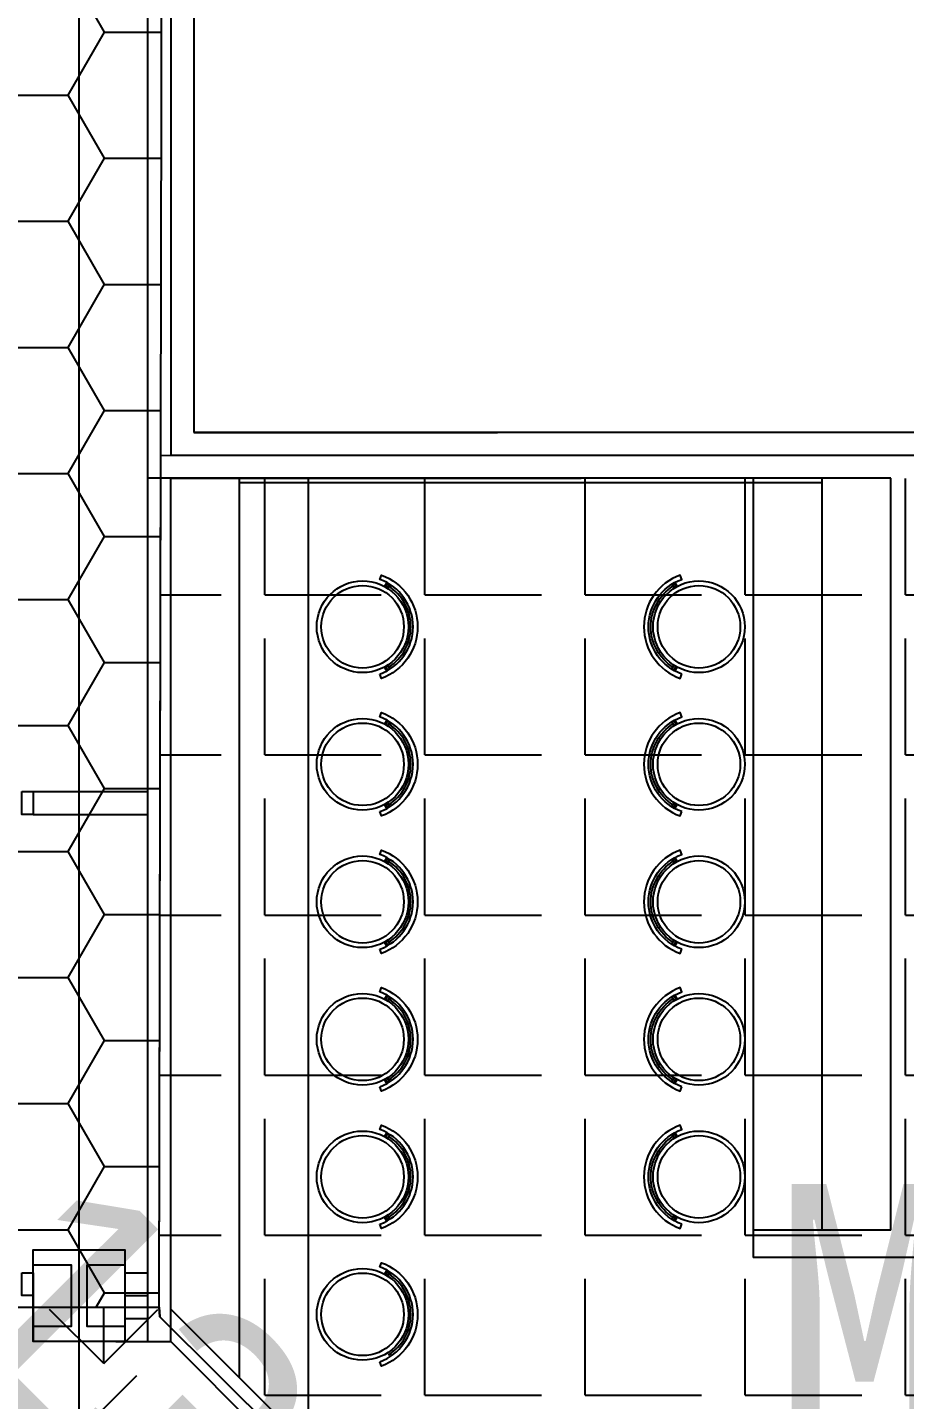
# Model space of a CAD drawing. Header units: inches. Extents: x -449189 to -231461, y -105857 to 48108.
# Drawn here: x -286073 to -282248, y -43477 to -37491 of the extents above; entities that cross this region are included whole.
import ezdxf

# ---------------------------------------------------------------- set-up
doc = ezdxf.new("R2010")
doc.units = ezdxf.units.IN
doc.header["$MEASUREMENT"] = 0
for name, color, linetype in [('DIM', 3, 'Continuous'), ('GRID', 8, 'Continuous'), ('HATCH', 90, 'Continuous'), ('L01-COL', 5, 'Continuous'), ('L09-COL', 5, 'Continuous'), ('NEW AREA', 6, 'Continuous'), ('Shop-no.', 3, 'Continuous'), ('WALL', 255, 'Continuous')]:
    doc.layers.add(name, color=color, linetype=linetype)
doc.styles.add('BLKBLD', font='STXIHEI.TTF', dxfattribs={"height": 0.45})
doc.styles.get("Standard").update_dxf_attribs({"font": 'arial.ttf'})
doc.dimstyles.new('DIM-200MM', dxfattribs={"dimtxt": 1000, "dimasz": 120, "dimexe": 10, "dimexo": 10, "dimgap": 0.7, "dimtad": 1, "dimdec": 0, "dimrnd": 5, "dimzin": 1, "dimdsep": 46, "dimtxsty": 'Standard', "dimblk": 'OBLIQUE', "dimcen": 0.5, "dimdle": 1, "dimclrd": 256, "dimclre": 256, "dimclrt": 7, "dimaunit": 1, "dimadec": 0, "dimazin": 0, "dimtfac": 1, "dimtdec": 0, "dimtix": 1, "dimtmove": 2, "dimatfit": 3, "dimfxl": 0, "dimtolj": 1, "dimtzin": 1, "dimarcsym": 0})

# ---------------------------------------------------------------- blocks, each defined once
blk = doc.blocks.new('C2')
at = {"layer": 'L01-COL', "linetype": 'Continuous'}
blk.add_lwpolyline([(-200, 200), (200, 200), (200, -200), (-200, -200)], close=True, dxfattribs=at)
at = {"layer": 'L09-COL', "color": 6}
blk.add_lwpolyline([(-200, -200), (-200, -133.3), (-33.3, -133.3), (-33.3, 133.3), (-200, 133.3), (-200, 200), (200, 200), (200, 133.3), (33.3, 133.3), (33.3, -133.3), (200, -133.3), (200, -200)], close=True, dxfattribs=at)
blk = doc.blocks.new('_Oblique')
at = {"color": 0, "linetype": 'ByBlock', "lineweight": -2}
blk.add_line((-0.5, -0.5), (0.5, 0.5), dxfattribs=at)
blk = doc.blocks.new('*D173')
at = {"layer": 'DEFPOINTS', "color": 0, "transparency": 16777216}
for p in [(-285448, -43223.9), (-284467, -44204.9), (-284969.8, -44707.8)]:
    blk.add_point(p, dxfattribs=at)
at = {"layer": 'DIM', "lineweight": -2, "transparency": 16777216}
for p, q in [((-285597.3, -43373.2), (-285957.9, -43733.9)), ((-285950.8, -43726.8), (-286035.7, -43641.9)), ((-285950.8, -43726.8), (-284969.8, -44707.8)), ((-284616.3, -44354.2), (-284976.9, -44714.9)), ((-284969.8, -44707.8), (-284885, -44792.6))]:
    blk.add_line(p, q, dxfattribs=at)
at = {"layer": 'DIM', "lineweight": -2, "transparency": 16777216, "xscale": 120, "yscale": 120, "zscale": 120}
for p, rotation in [((-285950.8, -43726.8), 314.9999997838454), ((-284969.8, -44707.8), 134.9999997838453)]:
    blk.add_blockref('_Oblique', p, dxfattribs=dict(at, rotation=rotation))
at = {"layer": 'DIM', "color": 7, "transparency": 16777216, "insert": (-285098.5, -43855.5), "char_height": 1000, "attachment_point": 5, "rotation": 315}
blk.add_mtext('\\A1;1385', dxfattribs=at)

msp = doc.modelspace()

# ---------------------------------------------------------------- hatches: boundary and pattern name
at = {"layer": 'HATCH'}
h = msp.add_hatch(dxfattribs=at)
h.set_pattern_fill('GRASS', color=141, scale=70, style=0)
h.set_pattern_definition([(90, (-380034.3, -67208.1), (-1257.235, 1257.235), [333.375, -2181.095]), (45, (-380034.3, -67208.1), (-1257.236, 1257.236), [333.375, -1444.625]), (135, (-380034.3, -67208.1), (-1257.236, -1257.236), [333.375, -1444.625])])
edge = h.paths.add_edge_path()
edge.add_line((-340288.2071, -11298.8439), (-336119.2455, -9723.545))
edge.add_line((-336119.2455, -9723.545), (-335508.3507, -9497.5812))
edge.add_line((-335508.3507, -9497.5812), (-335512.444, -2505.503))
edge.add_line((-335512.444, -2505.503), (-334540.4625, -2573.9117))
edge.add_line((-334540.4625, -2573.9117), (-333854.8554, -2620.0794))
edge.add_line((-333854.8554, -2620.0794), (-333388.2316, -2650.4541))
edge.add_line((-333388.2316, -2650.4541), (-333388.2149, -7349.5129))
edge.add_line((-333388.2149, -7349.5129), (-332068.2238, -7349.5128))
edge.add_line((-332068.2238, -7349.5128), (-332068.2228, -7069.5141))
edge.add_line((-332068.2228, -7069.5141), (-331148.2187, -7069.5112))
edge.add_line((-331148.2187, -7069.5112), (-331148.2187, -7349.5128))
edge.add_line((-331148.2187, -7349.5128), (-322288.2304, -7346.1635))
edge.add_line((-322288.2304, -7346.1635), (-322288.2225, -9562.3965))
edge.add_line((-322288.2225, -9562.3965), (-322288.2204, -10149.5262))
edge.add_line((-322288.2204, -10149.5262), (-311588.2352, -10149.5262))
edge.add_line((-311588.2352, -10149.5262), (-288008.221, -10149.5262))
edge.add_line((-288008.221, -10149.5262), (-288008.2228, -6519.5143))
edge.add_line((-288008.2228, -6519.5143), (-285608.2221, -6519.5142))
edge.add_line((-285608.2221, -6519.5142), (-285608.2214, -7289.542))
edge.add_line((-285608.2214, -7289.542), (-285448.2202, -7289.5149))
edge.add_line((-285448.2202, -7289.5149), (-285448.2432, -16605.3066))
edge.add_line((-285448.2432, -16605.3066), (-290895.3777, -16605.3066))
edge.add_line((-290895.3777, -16605.3066), (-289343.3241, -18123.0736))
edge.add_line((-289343.3241, -18123.0736), (-289343.3241, -21992.1764))
edge.add_line((-289343.3241, -21992.1764), (-290467.0658, -23134.5311))
edge.add_line((-290467.0658, -23134.5311), (-290498.1914, -37040.7856))
edge.add_line((-290498.1914, -37040.7856), (-289343.3241, -38157.4688))
edge.add_line((-289343.3241, -38157.4688), (-289346.7413, -41660.7129))
edge.add_line((-289346.7413, -41660.7129), (-290789.917, -43073.7458))
edge.add_line((-290789.917, -43073.7458), (-285498.3181, -43073.7458))
edge.add_line((-285498.3181, -43073.7458), (-285496.0031, -43115.8086))
edge.add_line((-285496.0031, -43115.8086), (-282687.0942, -45909.9083))
edge.add_line((-282687.0942, -45909.9083), (-276970.3509, -45904.7619))
edge.add_line((-276970.3509, -45904.7619), (-276970.3509, -48029.5128))
edge.add_line((-276970.3509, -48029.5128), (-285608.318, -48029.5128))
edge.add_line((-285608.318, -48029.5128), (-285608.3181, -52836.7162))
edge.add_line((-285608.3181, -52836.7162), (-286348.3155, -53015.517))
edge.add_line((-286348.3155, -53015.517), (-286516.7891, -53055.0808))
edge.add_line((-286516.7891, -53055.0808), (-287110.9356, -53191.2398))
edge.add_line((-287110.9356, -53191.2398), (-287636.3392, -53307.2906))
edge.add_line((-287636.3392, -53307.2906), (-288280.2221, -53443.9679))
edge.add_line((-288280.2221, -53443.9679), (-288782.4444, -53546.3581))
edge.add_line((-288782.4444, -53546.3581), (-289192.7738, -53627.2828))
edge.add_line((-289192.7738, -53627.2828), (-289609.1348, -53706.8959))
edge.add_line((-289609.1348, -53706.8959), (-290101.9463, -53797.883))
edge.add_line((-290101.9463, -53797.883), (-290653.7187, -53895.5982))
edge.add_line((-290653.7187, -53895.5982), (-291270.1366, -53999.5884))
edge.add_line((-291270.1366, -53999.5884), (-291699.1627, -54068.7553))
edge.add_line((-291699.1627, -54068.7553), (-292231.0385, -54150.8586))
edge.add_line((-292231.0385, -54150.8586), (-292875.9103, -54245.011))
edge.add_line((-292875.9103, -54245.011), (-293705.8929, -54357.525))
edge.add_line((-293705.8929, -54357.525), (-293995.7321, -54394.5262))
edge.add_line((-293995.7321, -54394.5262), (-294408.3241, -54445.1592))
edge.add_line((-294408.3241, -54445.1592), (-294408.3241, -53539.5795))
edge.add_line((-294408.3241, -53539.5795), (-300783.3181, -53539.5795))
edge.add_line((-300783.3181, -53539.5795), (-300783.3181, -54926.0554))
edge.add_line((-300783.3181, -54926.0554), (-300984.5052, -54932.0826))
edge.add_line((-300984.5052, -54932.0826), (-301461.242, -54944.1408))
edge.add_line((-301461.242, -54944.1408), (-302594.0659, -54960.253))
edge.add_line((-302594.0659, -54960.253), (-303474.0513, -54960.5922))
edge.add_line((-303474.0513, -54960.5922), (-304791.0427, -54941.2082))
edge.add_line((-304791.0427, -54941.2082), (-305176.7692, -54931.0136))
edge.add_line((-305176.7692, -54931.0136), (-305783.1151, -54910.8475))
edge.add_line((-305783.1151, -54910.8475), (-307476.4691, -54827.6872))
edge.add_line((-307476.4691, -54827.6872), (-308341.0607, -54769.9499))
edge.add_line((-308341.0607, -54769.9499), (-309838.7068, -54645.4082))
edge.add_line((-309838.7068, -54645.4082), (-310626.0552, -54567.4147))
edge.add_line((-310626.0552, -54567.4147), (-311469.8373, -54474.2138))
edge.add_line((-311469.8373, -54474.2138), (-312374.1162, -54363.242))
edge.add_line((-312374.1162, -54363.242), (-312476.3441, -54349.9727))
edge.add_line((-312476.3441, -54349.9727), (-312636.4866, -54328.8898))
edge.add_line((-312636.4866, -54328.8898), (-313090.9646, -54256.5062))
edge.add_line((-313090.9646, -54256.5062), (-313685.9245, -54148.7118))
edge.add_line((-313685.9245, -54148.7118), (-314664.5903, -53966.3051))
edge.add_line((-314664.5903, -53966.3051), (-315582.5073, -53789.4467))
edge.add_line((-315582.5073, -53789.4467), (-316457.9292, -53615.551))
edge.add_line((-316457.9292, -53615.551), (-317680.8645, -53364.051))
edge.add_line((-317680.8645, -53364.051), (-318715.3535, -53143.471))
edge.add_line((-318715.3535, -53143.471), (-319826.7598, -52898.452))
edge.add_line((-319826.7598, -52898.452), (-320519.3217, -52741.5431))
edge.add_line((-320519.3217, -52741.5431), (-321348.3155, -52549.4388))
edge.add_line((-321348.3155, -52549.4388), (-322096.6306, -52372.0072))
edge.add_line((-322096.6306, -52372.0072), (-322919.3065, -52172.5226))
edge.add_line((-322919.3065, -52172.5226), (-323528.6676, -52021.7675))
edge.add_line((-323528.6676, -52021.7675), (-324690.0906, -51727.3435))
edge.add_line((-324690.0906, -51727.3435), (-325741.8803, -51452.6499))
edge.add_line((-325741.8803, -51452.6499), (-326607.9305, -51220.6831))
edge.add_line((-326607.9305, -51220.6831), (-327359.6197, -51015.094))
edge.add_line((-327359.6197, -51015.094), (-328180.0259, -50786.18))
edge.add_line((-328180.0259, -50786.18), (-328941.3725, -50569.4966))
edge.add_line((-328941.3725, -50569.4966), (-329798.6195, -50320.5956))
edge.add_line((-329798.6195, -50320.5956), (-330205.1413, -50200.4623))
edge.add_line((-330205.1413, -50200.4623), (-330652.2059, -50066.5422))
edge.add_line((-330652.2059, -50066.5422), (-331102.5812, -49929.7113))
edge.add_line((-331102.5812, -49929.7113), (-331377.8045, -49845.1432))
edge.add_line((-331377.8045, -49845.1432), (-331988.6519, -49654.8606))
edge.add_line((-331988.6519, -49654.8606), (-333136.6276, -49287.5546))
edge.add_line((-333136.6276, -49287.5546), (-333995.7574, -49004.3186))
edge.add_line((-333995.7574, -49004.3186), (-334680.7346, -48773.3357))
edge.add_line((-334680.7346, -48773.3357), (-335777.3888, -48393.9214))
edge.add_line((-335777.3888, -48393.9214), (-336572.2598, -48111.4636))
edge.add_line((-336572.2598, -48111.4636), (-337362.1185, -47824.53))
edge.add_line((-337362.1185, -47824.53), (-338274.9824, -47485.0795))
edge.add_line((-338274.9824, -47485.0795), (-339501.5617, -47015.6204))
edge.add_line((-339501.5617, -47015.6204), (-340348.3181, -46674.0196))
edge.add_line((-340348.3181, -46674.0196), (-340924.1168, -46451.7427))
edge.add_line((-340924.1168, -46451.7427), (-341956.4836, -46029.3034))
edge.add_line((-341956.4836, -46029.3034), (-343181.5851, -45513.3685))
edge.add_line((-343181.5851, -45513.3685), (-344012.137, -45154.455))
edge.add_line((-344012.137, -45154.455), (-344856.511, -44781.9126))
edge.add_line((-344856.511, -44781.9126), (-345617.4163, -44439.52))
edge.add_line((-345617.4163, -44439.52), (-346395.6587, -44082.7138))
edge.add_line((-346395.6587, -44082.7138), (-347363.8794, -43629.3731))
edge.add_line((-347363.8794, -43629.3731), (-348780.7275, -42888.3236))
edge.add_line((-348780.7275, -42888.3236), (-349298.3176, -42888.3236))
edge.add_line((-349298.3176, -42888.3236), (-349298.3135, -15241.5566))
edge.add_line((-349298.3135, -15241.5566), (-345735.4049, -13623.97))
edge.add_line((-345735.4049, -13623.97), (-344247.3098, -12964.3974))
edge.add_line((-344247.3098, -12964.3974), (-342967.66, -12411.9553))
edge.add_line((-342967.66, -12411.9553), (-342295.9956, -12127.3872))
edge.add_line((-342295.9956, -12127.3872), (-341103.1645, -11631.0893))
edge.add_line((-341103.1645, -11631.0893), (-340288.2156, -11298.6419))
h = msp.add_hatch(dxfattribs=at)
h.set_pattern_fill('HONEY', color=181, scale=100, style=0)
h.set_pattern_definition([(0, (-380034.3, -67208.12), (476.25, 274.963), [317.5, -635]), (120, (-380034.3, -67208.12), (-476.24994, 274.9631), [317.5, -635]), (60, (-380034.3, -67208.12), (6e-05, 549.9261), [-635, 317.5])])
h.paths.add_polyline_path([(-285881.2966, -16605.3066), (-290895.0309, -16605.3066), (-289342.9774, -18123.0736), (-289342.9774, -21992.1764), (-290466.7191, -23134.5311), (-290497.8447, -37040.7856), (-289342.9774, -38157.4688), (-289346.3946, -41660.7129), (-290705.9347, -43000.0022), (-290789.5702, -43073.7458), (-287147.9713, -43073.7458), (-285497.9714, -43073.7458), (-285447.8964, -16605.3066)])
h = msp.add_hatch(dxfattribs=at)
h.set_pattern_fill('ANGLE', color=8, scale=100, style=0)
h.set_pattern_definition([(0, (-380034.3, -67208.1), (0, 698.5), [508, -190.5]), (90, (-380034.3, -67208.1), (-698.5, 4e-14), [508, -190.5])])
h.paths.add_polyline_path([(-277297.9627, -39357.791), (-277295.0637, -41960.1766), (-279094.9635, -41962.1817), (-279098.299, -45914.7026), (-282686.7474, -45909.9083), (-285495.6564, -43115.8086), (-285497.9628, -43073.9479), (-285490.9409, -39357.5889)])

# ---------------------------------------------------------------- linework, layer by layer
msp.add_lwpolyline([(-285447.8964, -16605.3066), (-290895.0309, -16605.3066), (-289342.9774, -18123.0736), (-289342.9774, -21992.1764), (-290466.7191, -23134.5311), (-290497.8447, -37040.7856), (-289342.9774, -38157.4688), (-289346.3946, -41660.7129), (-290789.5702, -43073.7458), (-285497.9714, -43073.7458), (-285495.6564, -43115.8086), (-282686.7474, -45909.9083), (-276970.0042, -45904.7619), (-276970.0042, -48029.5128), (-285607.9713, -48029.5128)])
at = {"color": 5}
for points in [[(-290789.917, -43073.7458), (-285498.3181, -43073.7458), (-285496.0031, -43115.8086), (-282687.0942, -45909.9083), (-276970.3509, -45904.7619), (-276970.3509, -48029.5128), (-285608.318, -48029.5128), (-285608.3181, -52836.7162), (-286348.3155, -53015.517)], [(-290789.6681, -43073.7458), (-285498.0693, -43073.7458), (-285495.7542, -43115.8086), (-282686.8453, -45909.9083), (-276970.102, -45904.7619), (-276970.102, -48029.5128), (-285608.0692, -48029.5128), (-285608.0692, -52836.7162), (-286348.0666, -53015.517)]]:
    msp.add_lwpolyline(points, dxfattribs=at)
at = {"layer": 'GRID'}
msp.add_line((-285848.203, 3188.9239), (-285848.203, -66985.2816), dxfattribs=at)
at = {"layer": 'NEW AREA', "color": 3}
msp.add_lwpolyline([(-285881.2966, -16605.3066), (-290895.0309, -16605.3066), (-289342.9774, -18123.0736), (-289342.9774, -21992.1764), (-290466.7191, -23134.5311), (-290497.8447, -37040.7856), (-289342.9774, -38157.4688), (-289346.3946, -41660.7129), (-290705.9347, -43000.0022), (-290789.5702, -43073.7458), (-287147.9713, -43073.7458), (-285497.9714, -43073.7458), (-285447.8964, -16605.3066), (-285881.2966, -16605.3066)], dxfattribs=at)
at = {"layer": 'NEW AREA', "color": 1}
msp.add_lwpolyline([(-277297.9627, -39357.791), (-277295.0637, -41960.1766), (-279094.9635, -41962.1817), (-279098.299, -45914.7026), (-282686.7474, -45909.9083), (-285495.6564, -43115.8086), (-285497.9628, -43073.9479), (-285490.9409, -39357.5889), (-277297.9627, -39357.791)], dxfattribs=at)
at = {"layer": 'WALL', "color": 0}
for p, q in [((-285347.9399, -7289.7169), (-285348.0414, -39257.791)), ((-285347.9488, -10082.8606), (-285348.0414, -39257.791)), ((-285347.9488, -14989.7283), (-285348.0414, -39257.791)), ((-285447.9993, -25989.9304), (-285448.0417, -39357.791)), ((-285547.9627, -43223.9479), (-285547.9627, -36989.7283)), ((-285547.9627, -43223.9479), (-285547.9627, -36989.7283)), ((-285547.9627, -43223.9479), (-285547.9627, -36989.7283)), ((-285547.9627, -43223.9479), (-285547.9627, -36989.7283)), ((-285547.9627, -43223.9479), (-285547.9627, -36989.7283)), ((-285348.0414, -39257.791), (-284023.2247, -39257.791)), ((-268147.9628, -39257.791), (-285347.9628, -39257.791)), ((-272451.5182, -39257.791), (-285347.9627, -39257.791)), ((-268147.9627, -39257.791), (-285347.9627, -39257.791)), ((-272541.5182, -39357.791), (-285448.0417, -39357.791)), ((-285547.9628, -43223.9479), (-285547.9628, -39457.791)), ((-282307.9627, -39457.791), (-285547.9628, -39457.791)), ((-282307.9627, -39457.791), (-285547.9627, -39457.791)), ((-282307.9627, -39457.791), (-285547.9627, -39457.791)), ((-285447.9628, -43223.9479), (-285447.9628, -39457.791)), ((-285447.9627, -43223.9479), (-285447.9627, -39457.791)), ((-285447.9627, -43223.9479), (-285447.9627, -39457.791)), ((-285447.9627, -43223.9479), (-285447.9627, -39457.791)), ((-285447.9627, -43223.9479), (-285447.9627, -39457.791)), ((-285447.9627, -43223.9479), (-285447.9627, -39457.791)), ((-285447.9627, -39457.791), (-283658.7406, -39457.791)), ((-282607.9627, -39477.791), (-285147.9627, -39477.791)), ((-282307.9627, -42737.791), (-282307.9627, -39457.791)), ((-284505.7103, -39912.5429), (-284515.7416, -39929.9176)), ((-284501.3802, -39915.0429), (-284511.3802, -39932.3634)), ((-284492.72, -39920.0429), (-284502.845, -39937.5801)), ((-283263.2055, -39920.0429), (-283253.0805, -39937.5801)), ((-283254.5453, -39915.0429), (-283244.5453, -39932.3634)), ((-283250.2152, -39912.5429), (-283240.1839, -39929.9176)), ((-284505.7103, -40298.5941), (-284515.7416, -40281.2195)), ((-284501.3802, -40296.0941), (-284511.3802, -40278.7736)), ((-284492.72, -40291.0941), (-284502.845, -40273.557)), ((-283263.2055, -40291.0941), (-283253.0805, -40273.557)), ((-283254.5453, -40296.0941), (-283244.5453, -40278.7736)), ((-283250.2152, -40298.5941), (-283240.1839, -40281.2195)), ((-284505.7103, -40512.5429), (-284515.7416, -40529.9176)), ((-284501.3802, -40515.0429), (-284511.3802, -40532.3634)), ((-284492.72, -40520.0429), (-284502.845, -40537.5801)), ((-283263.2055, -40520.0429), (-283253.0805, -40537.5801)), ((-283254.5453, -40515.0429), (-283244.5453, -40532.3634)), ((-283250.2152, -40512.5429), (-283240.1839, -40529.9176)), ((-286047.9627, -40823.9478), (-285927.9627, -40823.9478)), ((-286047.9627, -40823.9478), (-285927.9627, -40823.9478)), ((-286047.9627, -40823.9478), (-285927.9627, -40823.9478)), ((-286047.9627, -40823.9478), (-285547.9627, -40823.9478)), ((-284505.7103, -40898.5941), (-284515.7416, -40881.2195)), ((-284501.3802, -40896.0941), (-284511.3802, -40878.7736)), ((-284492.72, -40891.0941), (-284502.845, -40873.557)), ((-283263.2055, -40891.0941), (-283253.0805, -40873.557)), ((-283254.5453, -40896.0941), (-283244.5453, -40878.7736)), ((-283250.2152, -40898.5941), (-283240.1839, -40881.2195)), ((-286047.9627, -40923.9478), (-285927.9627, -40923.9478)), ((-286047.9627, -40923.9478), (-285927.9627, -40923.9478)), ((-286047.9627, -40923.9478), (-285927.9627, -40923.9478)), ((-286047.9627, -40923.9478), (-285547.9627, -40923.9478)), ((-284505.7103, -41112.5429), (-284515.7416, -41129.9176)), ((-284501.3802, -41115.0429), (-284511.3802, -41132.3634)), ((-284492.72, -41120.0429), (-284502.845, -41137.5801)), ((-283263.2055, -41120.0429), (-283253.0805, -41137.5801)), ((-283254.5453, -41115.0429), (-283244.5453, -41132.3634)), ((-283250.2152, -41112.5429), (-283240.1839, -41129.9176)), ((-284505.7103, -41498.5941), (-284515.7416, -41481.2195)), ((-284501.3802, -41496.0941), (-284511.3802, -41478.7736)), ((-284492.72, -41491.0941), (-284502.845, -41473.557)), ((-283263.2055, -41491.0941), (-283253.0805, -41473.557)), ((-283254.5453, -41496.0941), (-283244.5453, -41478.7736)), ((-283250.2152, -41498.5941), (-283240.1839, -41481.2195)), ((-284505.7103, -41712.5429), (-284515.7416, -41729.9176)), ((-284501.3802, -41715.0429), (-284511.3802, -41732.3634)), ((-284492.72, -41720.0429), (-284502.845, -41737.5801)), ((-283263.2055, -41720.0429), (-283253.0805, -41737.5801)), ((-283254.5453, -41715.0429), (-283244.5453, -41732.3634)), ((-283250.2152, -41712.5429), (-283240.1839, -41729.9176)), ((-284505.7103, -42098.5941), (-284515.7416, -42081.2195)), ((-284501.3802, -42096.0941), (-284511.3802, -42078.7736)), ((-284492.72, -42091.0941), (-284502.845, -42073.557)), ((-283263.2055, -42091.0941), (-283253.0805, -42073.557)), ((-283254.5453, -42096.0941), (-283244.5453, -42078.7736)), ((-283250.2152, -42098.5941), (-283240.1839, -42081.2195)), ((-284505.7103, -42312.5429), (-284515.7416, -42329.9176)), ((-284501.3802, -42315.0429), (-284511.3802, -42332.3634)), ((-284492.72, -42320.0429), (-284502.845, -42337.5801)), ((-283263.2055, -42320.0429), (-283253.0805, -42337.5801)), ((-283263.2055, -42320.0429), (-283253.0805, -42337.5801)), ((-283254.5453, -42315.0429), (-283244.5453, -42332.3634)), ((-283254.5453, -42315.0429), (-283244.5453, -42332.3634)), ((-283250.2152, -42312.5429), (-283240.1839, -42329.9176)), ((-283250.2152, -42312.5429), (-283240.1839, -42329.9176)), ((-284505.7103, -42698.5941), (-284515.7416, -42681.2195)), ((-284501.3802, -42696.0941), (-284511.3802, -42678.7736)), ((-284492.72, -42691.0941), (-284502.845, -42673.557)), ((-283263.2055, -42691.0941), (-283253.0805, -42673.557)), ((-283263.2055, -42691.0941), (-283253.0805, -42673.557)), ((-283254.5453, -42696.0941), (-283244.5453, -42678.7736)), ((-283254.5453, -42696.0941), (-283244.5453, -42678.7736)), ((-283250.2152, -42698.5941), (-283240.1839, -42681.2195)), ((-283250.2152, -42698.5941), (-283240.1839, -42681.2195)), ((-282907.9627, -42737.791), (-282907.9627, -42857.791)), ((-282307.9627, -42737.791), (-282907.9627, -42737.791)), ((-286047.9627, -42890.6146), (-286047.9627, -42823.9479)), ((-286047.9627, -42823.9479), (-285647.9627, -42823.9479)), ((-286047.9627, -42823.9479), (-285647.9627, -42823.9479)), ((-286047.9627, -43223.9479), (-286047.9627, -42823.9479)), ((-285647.9627, -42823.9479), (-285647.9627, -42890.6146)), ((-285647.9627, -42823.9479), (-285647.9627, -43223.9479)), ((-282187.9627, -42857.791), (-282907.9627, -42857.791)), ((-285881.288, -42890.6146), (-286047.9627, -42890.6146)), ((-285881.288, -43157.2812), (-285881.288, -42890.6146)), ((-285647.9627, -42890.6146), (-285814.6213, -42890.6146)), ((-285814.6213, -42890.6146), (-285814.6213, -43157.2812)), ((-284505.7103, -42912.5429), (-284515.7416, -42929.9176)), ((-284501.3802, -42915.0429), (-284511.3802, -42932.3634)), ((-284492.72, -42920.0429), (-284502.845, -42937.5801)), ((-286047.9627, -42923.9479), (-286047.9627, -43223.9479)), ((-286047.9627, -42923.9479), (-286047.9627, -43223.9479)), ((-286047.9627, -42923.9479), (-286047.9627, -43223.9479)), ((-286047.9627, -42923.9479), (-286047.9627, -43223.9479)), ((-286047.9627, -42923.9479), (-286047.9627, -43223.9479)), ((-286047.9627, -42923.9479), (-286047.9627, -43223.9479)), ((-285647.9627, -42923.9479), (-285547.9627, -42923.9479)), ((-285647.9627, -43023.9479), (-285547.9627, -43023.9479)), ((-285447.9628, -43082.5266), (-284396.2639, -44134.2255)), ((-285447.9627, -43082.5265), (-284396.2638, -44134.2255)), ((-285447.9627, -43082.5265), (-284396.2638, -44134.2255)), ((-286047.9627, -43223.9479), (-286047.9627, -43157.2812)), ((-286047.9627, -43157.2812), (-285881.288, -43157.2812)), ((-285814.6213, -43157.2812), (-285647.9627, -43157.2812)), ((-285647.9627, -43123.9479), (-285547.9627, -43123.9479)), ((-285647.9627, -43157.2812), (-285647.9627, -43223.9479)), ((-285647.9627, -43223.9479), (-286047.9627, -43223.9479)), ((-285647.9627, -43223.9479), (-286047.9627, -43223.9479)), ((-285687.9627, -43223.9479), (-285447.9627, -43223.9479)), ((-285687.9627, -43223.9479), (-285447.9627, -43223.9479)), ((-285687.9627, -43223.9479), (-285447.9627, -43223.9479)), ((-285687.9627, -43223.9479), (-285447.9627, -43223.9479)), ((-285687.9627, -43223.9479), (-285447.9627, -43223.9479)), ((-285687.9627, -43223.9479), (-285447.9627, -43223.9479)), ((-285547.9628, -43223.9479), (-285447.9628, -43223.9479)), ((-285447.9628, -43223.9479), (-284466.9746, -44204.9362)), ((-285447.9627, -43223.9479), (-284466.9745, -44204.9362)), ((-285447.9627, -43223.9479), (-284466.9745, -44204.9362))]:
    msp.add_line(p, q, dxfattribs=at)
for points in [[(-285147.9627, -43382.5265), (-285147.9627, -39457.791)], [(-284847.9627, -43682.5265), (-284847.9627, -39457.791)], [(-282907.9627, -39457.791), (-282907.9627, -42737.791)], [(-282607.9627, -39457.791), (-282607.9627, -42737.791)]]:
    msp.add_lwpolyline(points, dxfattribs=at)
for points in [[(-284536.1358, -40312.3009, 0.700207538), (-284536.1358, -39898.8362), (-284529.2954, -39880.0423, -0.700207538), (-284529.2954, -40331.0948)], [(-283219.7897, -40312.3009, -0.700207538), (-283219.7897, -39898.8362), (-283226.6301, -39880.0423, 0.700207538), (-283226.6301, -40331.0948)], [(-284536.1358, -40912.3009, 0.700207538), (-284536.1358, -40498.8362), (-284529.2954, -40480.0423, -0.700207538), (-284529.2954, -40931.0948)], [(-283219.7897, -40912.3009, -0.700207538), (-283219.7897, -40498.8362), (-283226.6301, -40480.0423, 0.700207538), (-283226.6301, -40931.0948)], [(-284536.1358, -41512.3009, 0.700207538), (-284536.1358, -41098.8362), (-284529.2954, -41080.0423, -0.700207538), (-284529.2954, -41531.0948)], [(-283219.7897, -41512.3009, -0.700207538), (-283219.7897, -41098.8362), (-283226.6301, -41080.0423, 0.700207538), (-283226.6301, -41531.0948)], [(-284536.1358, -42112.3009, 0.700207538), (-284536.1358, -41698.8362), (-284529.2954, -41680.0423, -0.700207538), (-284529.2954, -42131.0948)], [(-283219.7897, -42112.3009, -0.700207538), (-283219.7897, -41698.8362), (-283226.6301, -41680.0423, 0.700207538), (-283226.6301, -42131.0948)], [(-284536.1358, -42712.3009, 0.700207538), (-284536.1358, -42298.8362), (-284529.2954, -42280.0423, -0.700207538), (-284529.2954, -42731.0948)], [(-283219.7897, -42712.3009, -0.700207538), (-283219.7897, -42298.8362), (-283226.6301, -42280.0423, 0.700207538), (-283226.6301, -42731.0948)], [(-283219.7897, -42712.3009, -0.700207538), (-283219.7897, -42298.8362), (-283226.6301, -42280.0423, 0.700207538), (-283226.6301, -42731.0948)], [(-284536.1358, -43312.3009, 0.700207538), (-284536.1358, -42898.8362), (-284529.2954, -42880.0423, -0.700207538), (-284529.2954, -43331.0948)]]:
    msp.add_lwpolyline(points, format="xyb", close=True, dxfattribs=at)
for points in [[(-284498.035, -40282.3533, 0.546736988), (-284498.035, -39928.7837, 0.546736988)], [(-283257.8905, -40282.3533, -0.546736988), (-283257.8905, -39928.7837, -0.546736988)], [(-284498.035, -40882.3533, 0.546736988), (-284498.035, -40528.7837, 0.546736988)], [(-283257.8905, -40882.3533, -0.546736988), (-283257.8905, -40528.7837, -0.546736988)], [(-284498.035, -41482.3533, 0.546736988), (-284498.035, -41128.7837, 0.546736988)], [(-283257.8905, -41482.3533, -0.546736988), (-283257.8905, -41128.7837, -0.546736988)], [(-284498.035, -42082.3533, 0.546736988), (-284498.035, -41728.7837, 0.546736988)], [(-283257.8905, -42082.3533, -0.546736988), (-283257.8905, -41728.7837, -0.546736988)], [(-284498.035, -42682.3533, 0.546736988), (-284498.035, -42328.7837, 0.546736988)], [(-283257.8905, -42682.3533, -0.546736988), (-283257.8905, -42328.7837)], [(-283257.8905, -42682.3533, -0.546736988), (-283257.8905, -42328.7837, -0.546736988)], [(-284498.035, -43282.3533, 0.546736988), (-284498.035, -42928.7837, 0.546736988)]]:
    msp.add_lwpolyline(points, format="xyb", dxfattribs=at)
for points in [[(-286097.9627, -40823.9478), (-286047.9627, -40823.9478), (-286047.9627, -40923.9478), (-286097.9627, -40923.9478)], [(-286097.9627, -40823.9478), (-286047.9627, -40823.9478), (-286047.9627, -40923.9478), (-286097.9627, -40923.9478)], [(-286097.9627, -40823.9478), (-286047.9627, -40823.9478), (-286047.9627, -40923.9478), (-286097.9627, -40923.9478)], [(-286097.9627, -40823.9478), (-286047.9627, -40823.9478), (-286047.9627, -40923.9478), (-286097.9627, -40923.9478)], [(-286047.9541, -42824.15), (-285647.9541, -42824.15), (-285647.9541, -43224.15), (-286047.9541, -43224.15)], [(-286047.9541, -43224.15), (-286047.9541, -43157.4833), (-285881.2794, -43157.4833), (-285881.2794, -42890.8166), (-286047.9541, -42890.8166), (-286047.9541, -42824.15), (-285647.9541, -42824.15), (-285647.9541, -42890.8166), (-285814.6127, -42890.8166), (-285814.6127, -43157.4833), (-285647.9541, -43157.4833), (-285647.9541, -43224.15)], [(-286097.9627, -42923.9479), (-286047.9627, -42923.9479), (-286047.9627, -43023.9479), (-286097.9627, -43023.9479)], [(-286097.9627, -42923.9479), (-286047.9627, -42923.9479), (-286047.9627, -43023.9479), (-286097.9627, -43023.9479)], [(-286097.9627, -42923.9479), (-286047.9627, -42923.9479), (-286047.9627, -43023.9479), (-286097.9627, -43023.9479)], [(-286097.9627, -42923.9479), (-286047.9627, -42923.9479), (-286047.9627, -43023.9479), (-286097.9627, -43023.9479)], [(-286097.9627, -42923.9479), (-286047.9627, -42923.9479), (-286047.9627, -43023.9479), (-286097.9627, -43023.9479)], [(-286097.9627, -42923.9479), (-286047.9627, -42923.9479), (-286047.9627, -43023.9479), (-286097.9627, -43023.9479)]]:
    msp.add_lwpolyline(points, close=True, dxfattribs=at)
for centre, radius in [((-284611.3802, -40105.5685), 200), ((-284611.3802, -40105.5685), 180), ((-283144.5453, -40105.5685), 200), ((-283144.5453, -40105.5685), 180), ((-284611.3802, -40705.5685), 200), ((-284611.3802, -40705.5685), 180), ((-283144.5453, -40705.5685), 200), ((-283144.5453, -40705.5685), 180), ((-284611.3802, -41305.5685), 200), ((-284611.3802, -41305.5685), 180), ((-283144.5453, -41305.5685), 200), ((-283144.5453, -41305.5685), 180), ((-284611.3802, -41905.5685), 200), ((-283144.5453, -41905.5685), 200), ((-284611.3802, -41905.5685), 180), ((-283144.5453, -41905.5685), 180), ((-284611.3802, -42505.5685), 200), ((-283144.5453, -42505.5685), 200), ((-284611.3802, -42505.5685), 180), ((-283144.5453, -42505.5685), 180), ((-283144.5453, -42505.5685), 180), ((-284611.3802, -43105.5685), 200), ((-284611.3802, -43105.5685), 180)]:
    msp.add_circle(centre, radius, dxfattribs=at)

# ---------------------------------------------------------------- block references
for p in [(-285847.9628, -43023.9479), (-285847.9627, -43023.9479), (-285847.9627, -43023.9479), (-285847.9627, -43023.9479), (-285847.9627, -43023.9479), (-285847.9627, -43023.9479)]:
    msp.add_blockref('C2', p, dxfattribs=at)

# ---------------------------------------------------------------- texts
at = {"layer": 'Shop-no.', "color": 1, "style": 'BLKBLD'}
msp.add_text('MALE', height=1200, dxfattribs=at).set_placement((-282828.8662, -43737.0194))

# ---------------------------------------------------------------- dimensions: what is measured, and where the dimension line sits
at = {"layer": 'DIM', "color": 0}
dim = msp.add_aligned_dim(p1=(-285447.9627, -43223.948), p2=(-284466.9746, -44204.9362), distance=-711.131, dimstyle='DIM-200MM', dxfattribs=at)
dim.commit()
dim.dimension.update_dxf_attribs({"geometry": '*D173', "text_midpoint": (-285098.5484, -43855.5219)})

doc.saveas('drawing.dxf')
